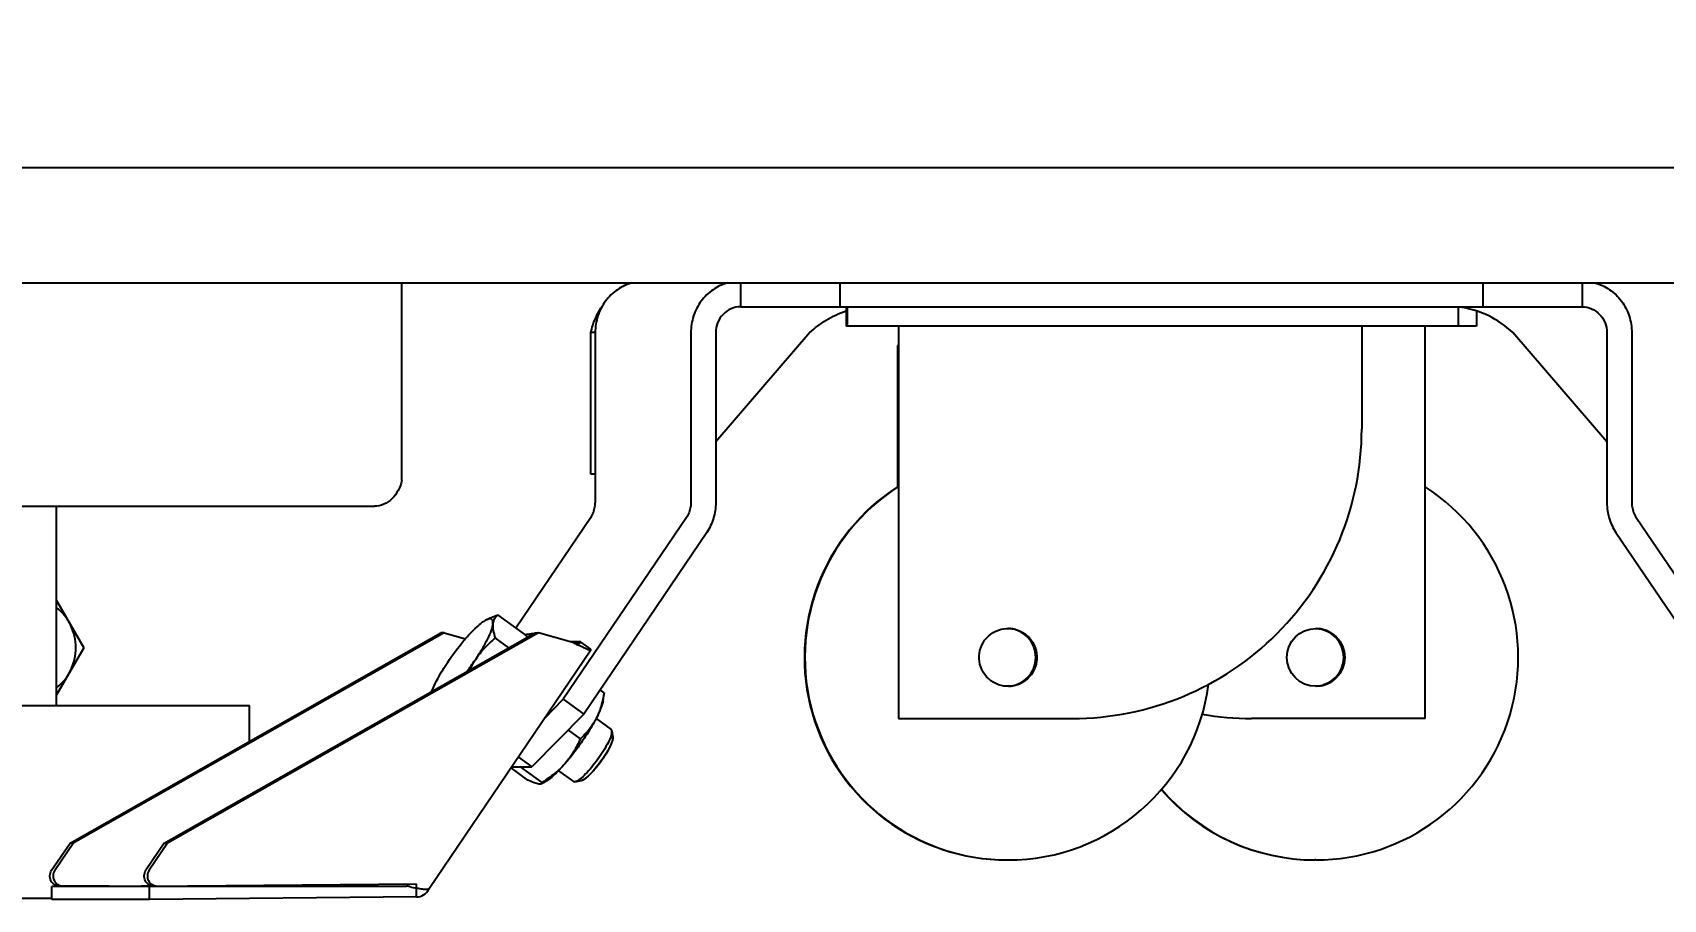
# Model space of a CAD drawing. Header units: millimetres. Extents: x 395 to 3386, y 0 to 2798.
# Drawn here: x 1012.9 to 1266.4, y 207.4 to 342.2 of the extents above; entities that cross this region are included whole.
import ezdxf

# ---------------------------------------------------------------- set-up
doc = ezdxf.new("R2010")
doc.units = ezdxf.units.MM
doc.header["$LTSCALE"] = 217.8
doc.header["$PDMODE"] = 3
doc.header["$PDSIZE"] = 8
doc.layers.get('0').update_dxf_attribs({"linetype": 'CONTINUOUS'})
doc.layers.get('Defpoints').update_dxf_attribs({"linetype": 'CONTINUOUS'})
doc.layers.add('00_BUW_DATUM', color=7, linetype='CONTINUOUS')
doc.layers.add('02___PRT_ALL_AXES', color=7, linetype='CONTINUOUS')
doc.styles.get("Standard").update_dxf_attribs({"font": 'taile.ttf'})
doc.dimstyles.new('DIMSTYLE_4', dxfattribs={"dimtxt": 23.333333, "dimasz": 23.333333, "dimexe": 1.5, "dimexo": 1, "dimgap": 0.875, "dimtad": 1, "dimdec": 0, "dimdsep": 46, "dimtxsty": 'Standard', "dimblk": '_FILLED', "dimblk1": '_FILLED', "dimblk2": '_FILLED', "dimcen": 0.09, "dimazin": 2, "dimtp": 0.01, "dimtm": 0.01, "dimtfac": 1, "dimtdec": 0, "dimtofl": 0, "dimtmove": 0, "dimatfit": 3, "dimldrblk": '_FILLED', "dimfxl": 1, "dimtolj": 1, "dimarcsym": 0})

# ---------------------------------------------------------------- blocks, each defined once
blk = doc.blocks.new('_FILLED')
at = {"color": 0, "linetype": 'ByBlock'}
blk.add_solid([(0, 0), (-1, 0.214), (-1, -0.214)], dxfattribs=at)
blk = doc.blocks.new('*D120')
at = {"color": 0, "linetype": 'Continuous', "lineweight": -2}
for p, q in [((1215.73, 1281.82), (1737.53, 1281.82)), ((1736.03, 230.85), (1736.03, 1258.49)), ((1401.94, 207.52), (1737.53, 207.52))]:
    blk.add_line(p, q, dxfattribs=at)
at = {"layer": 'Defpoints', "color": 0}
for p in [(1214.73, 1281.82), (1736.03, 1281.82), (1400.94, 207.52)]:
    blk.add_point(p, dxfattribs=at)
at = {"color": 0, "linetype": 'ByBlock', "lineweight": -2, "xscale": 23.3333333333, "yscale": 23.3333333333, "zscale": 23.3333333333}
for p, rotation in [((1736.03, 1281.82), 90), ((1736.03, 207.52), 270)]:
    blk.add_blockref('_FILLED', p, dxfattribs=dict(at, rotation=rotation))
at = {"color": 0, "insert": (1704.05, 746.05), "char_height": 23.333, "attachment_point": 2, "rotation": 90, "line_spacing_factor": 0.9}
blk.add_mtext('\\A1;1074', dxfattribs=at)

msp = doc.modelspace()

# ---------------------------------------------------------------- linework, layer by layer
at = {"linetype": 'Continuous'}
for p, q in [((1070.2843, 272.5196), (1070.2843, 303.2497)), ((1122.9609, 303.2497), (1122.9609, 299.5196)), ((1138.3711, 303.2497), (1138.3711, 299.5196)), ((1238.3711, 303.2497), (1238.3711, 299.5196)), ((1253.7813, 303.2497), (1253.7813, 299.5196)), ((1122.9609, 299.5196), (1253.7813, 299.5196)), ((1139.3494, 299.5196), (1139.3494, 296.5196)), ((1139.5257, 299.5196), (1139.5257, 296.5196)), ((1234.5253, 299.5196), (1234.5253, 296.5196)), ((1237.3928, 298.8759), (1237.3928, 296.5196)), ((1100.3416, 295.5196), (1099.6579, 295.5196)), ((1099.6579, 273.5196), (1099.6579, 295.5196)), ((1100.3416, 295.5196), (1100.3416, 269.042)), ((1115.2207, 295.5196), (1115.2207, 269.042)), ((1119.0908, 295.5196), (1119.0908, 269.042)), ((1133.7209, 295.5196), (1119.0908, 278.5123)), ((1237.3928, 296.5196), (1139.3494, 296.5196)), ((1147.5272, 296.5196), (1147.528, 235.5196)), ((1219.5269, 296.5196), (1219.5271, 280.5196)), ((1229.3943, 235.5196), (1229.3943, 296.5196)), ((1257.6514, 278.5123), (1243.0213, 295.5196)), ((1257.6514, 295.5196), (1257.6514, 269.042)), ((1261.5215, 295.5196), (1261.5215, 269.042)), ((1147.5192, 293.5196), (1147.3567, 293.5196)), ((1147.3567, 293.5196), (1147.3567, 271.5278)), ((1100.3416, 273.5196), (1099.6579, 273.5196)), ((957.1472, 268.5196), (1066.0416, 268.5196)), ((1016.5944, 237.5196), (1016.5944, 268.5196)), ((1099.6417, 266.7477), (1088.0107, 249.5795)), ((1114.5208, 266.7477), (1095.3874, 238.5053)), ((1262.2214, 266.7477), (1281.3548, 238.5053)), ((1117.691, 264.4534), (1098.5576, 236.211)), ((1259.0512, 264.4534), (1278.1846, 236.211)), ((1018.6906, 216.1458), (1076.3441, 248.8211)), ((1076.8496, 248.8211), (1019.1961, 216.1458)), ((1033.3508, 216.1458), (1091.0043, 248.8211)), ((1091.5098, 248.8211), (1033.8563, 216.1458)), ((1076.8496, 248.8211), (1076.3441, 248.8211)), ((1076.8496, 248.8211), (1080.1654, 247.9029)), ((1090.4056, 248.6873), (1089.7406, 248.5654)), ((1091.0043, 248.8211), (1091.5098, 248.8211)), ((1096.6812, 247.389), (1091.5098, 248.8211)), ((1074.6417, 209.2175), (1099.6813, 246.178)), ((1089.6589, 248.0587), (1089.6911, 248.3634)), ((1098.0632, 247.4344), (1096.5172, 247.4344)), ((1099.6483, 246.2872), (1098.0632, 247.4344)), ((1092.4983, 235.5754), (1095.3874, 238.5053)), ((1095.3874, 238.5053), (1098.5576, 236.211)), ((1101.7286, 239.4972), (1101.0947, 239.9559)), ((1101.5628, 238.3104), (1101.7247, 239.4379)), ((1098.5576, 236.211), (1090.4804, 228.0195)), ((1098.0415, 232.3647), (1096.1294, 233.7485)), ((1147.528, 235.5196), (1174.5279, 235.5196)), ((1229.3943, 235.5196), (1202.3944, 235.5196)), ((1103.0715, 232.5839), (1103.0723, 232.5778)), ((1103.0723, 232.5778), (1103.0731, 232.5708)), ((1103.077, 232.4914), (1103.0766, 232.4717)), ((1088.3996, 229.5254), (1090.4804, 228.0195)), ((1089.8754, 225.9377), (1087.2543, 227.8347)), ((1087.3794, 228.0195), (1090.4804, 228.0195)), ((1092.1149, 225.585), (1088.7511, 228.0195)), ((1098.2151, 225.8567), (1098.201, 225.8539)), ((1092.2898, 225.4972), (1091.9879, 225.3474)), ((1015.8235, 211.9137), (1018.6906, 216.1458)), ((1016.329, 211.9137), (1019.1961, 216.1458)), ((1019.1961, 216.1458), (1018.6906, 216.1458)), ((1033.3508, 216.1458), (1030.4837, 211.9137)), ((1033.8563, 216.1458), (1030.9892, 211.9137)), ((1033.3508, 216.1458), (1033.8563, 216.1458)), ((1015.8569, 209.3943), (1024.7634, 209.4747)), ((1031.0227, 209.3943), (1015.8569, 209.3943)), ((1015.8738, 207.3944), (1015.8569, 209.3943)), ((1024.7634, 209.4747), (1017.0519, 209.4747)), ((1072.5666, 209.769), (1031.0227, 209.3943)), ((1031.0396, 207.3944), (1031.0227, 209.3943)), ((1031.5599, 209.4601), (1031.938, 209.4624)), ((1031.7121, 209.4747), (1032.2176, 209.4747)), ((1031.938, 209.4624), (1032.2144, 209.4642)), ((1032.2176, 209.4747), (1070.9954, 209.4747)), ((1072.5835, 207.7691), (1072.5666, 209.769)), ((1031.0396, 207.3944), (1015.8738, 207.3944)), ((1072.5835, 207.7691), (1031.0396, 207.3944))]:
    msp.add_line(p, q, dxfattribs=at)
for centre, radius, start, end in [((1164.3714, 245.0196), 31.4999, 122.346865, 269.999896), ((1164.4487, 245.0196), 31.4999, 122.511345, 269.999896), ((1212.3708, 245.0196), 31.4999, 270.000104, 57.285493), ((1079.5162, 206.2054), 44.6175, 66.849294, 67.373979), ((1164.5074, 245.0195), 31.4999, 270.000071, 352.364391), ((1202.4012, 280.5996), 45.08, 260.208135, 269.991294), ((1212.2348, 245.0195), 31.4998, 220.732143, 269.999976), ((1212.3121, 245.0195), 31.4998, 220.623774, 269.999977), ((1036.4813, 37.6936), 175.2141, 78.470099, 78.639438), ((1071.9296, 210.4357), 2.9397, 330.452243, 333.825554)]:
    msp.add_arc(centre, radius, start, end, dxfattribs=at)
msp.add_ellipse((1174.5273, 280.5196), major_axis=(-26.8384, 36.1209), ratio=0.99998504, start_param=-3.78060121, end_param=-2.20980488, dxfattribs=at)
for points, knots in [([(1106.1005, 303.2531), (1105.2833, 303.0294), (1103.7054, 302.294), (1101.8295, 300.4758), (1100.6193, 298.1367), (1100.3416, 296.3896), (1100.3416, 295.5196)], [0, 0, 0, 0, 0.2464772, 0.49541808, 0.74690934, 1, 1, 1, 1]), ([(1120.9693, 303.2503), (1120.1533, 303.0257), (1118.5779, 302.2891), (1116.7056, 300.4713), (1115.4978, 298.134), (1115.2207, 296.3887), (1115.2207, 295.5196)], [0, 0, 0, 0, 0.24647763, 0.4954219, 0.74690739, 1, 1, 1, 1]), ([(1255.7729, 303.2503), (1256.5889, 303.0257), (1258.1643, 302.2891), (1260.0366, 300.4713), (1261.2444, 298.134), (1261.5215, 296.3887), (1261.5215, 295.5196)], [0, 0, 0, 0, 0.24647763, 0.4954219, 0.74690739, 1, 1, 1, 1]), ([(1099.6579, 295.5196), (1099.7424, 295.8874), (1100.1487, 297.3503), (1100.8232, 298.7421), (1101.4712, 299.6807)], [0, 0, 0, 0, 0.24857361, 1, 1, 1, 1]), ([(1122.9609, 299.5196), (1122.4569, 299.5196), (1121.4327, 299.309), (1120.1463, 298.4138), (1119.2899, 297.0847), (1119.0908, 296.0392), (1119.0908, 295.5196)], [0, 0, 0, 0, 0.24617644, 0.49460984, 0.74620051, 1, 1, 1, 1]), ([(1243.0213, 295.5196), (1241.8996, 296.5437), (1239.2836, 298.4044), (1236.1615, 299.3199), (1234.5206, 299.4678)], [0, 0, 0, 0, 0.47968686, 1, 1, 1, 1]), ([(1253.7813, 299.5196), (1254.2853, 299.5196), (1255.3095, 299.309), (1256.5959, 298.4138), (1257.4523, 297.0847), (1257.6514, 296.0392), (1257.6514, 295.5196)], [0, 0, 0, 0, 0.24617644, 0.49460984, 0.74620051, 1, 1, 1, 1]), ([(1133.7209, 295.5196), (1134.4992, 296.2302), (1136.2514, 297.5774), (1138.2615, 298.5246), (1139.3489, 298.8772)], [0, 0, 0, 0, 0.47966432, 1, 1, 1, 1]), ([(1070.2843, 272.5196), (1070.1647, 271.9886), (1069.7848, 270.9576), (1068.8299, 269.6491), (1067.5434, 268.7417), (1066.5309, 268.5196), (1066.0416, 268.5196)], [0, 0, 0, 0, 0.26095672, 0.51954097, 0.76543261, 1, 1, 1, 1]), ([(1099.6417, 266.7477), (1099.9798, 267.2468), (1100.2832, 268.0333), (1100.3416, 268.8386), (1100.3416, 269.042)], [0, 0, 0, 0, 0.7477324, 1, 1, 1, 1]), ([(1115.2207, 269.042), (1115.2207, 268.8387), (1115.1622, 268.0334), (1114.8589, 267.2468), (1114.5208, 266.7477)], [0, 0, 0, 0, 0.25222497, 1, 1, 1, 1]), ([(1119.0908, 269.042), (1119.0908, 268.2313), (1118.8508, 266.6052), (1118.1432, 265.1209), (1117.691, 264.4534)], [0, 0, 0, 0, 0.50138725, 1, 1, 1, 1]), ([(1257.6514, 269.042), (1257.6514, 268.2313), (1257.8914, 266.6052), (1258.599, 265.1209), (1259.0512, 264.4534)], [0, 0, 0, 0, 0.50138725, 1, 1, 1, 1]), ([(1261.5215, 269.042), (1261.5215, 268.8387), (1261.58, 268.0334), (1261.8833, 267.2468), (1262.2214, 266.7477)], [0, 0, 0, 0, 0.25222497, 1, 1, 1, 1]), ([(1089.7406, 248.5654), (1089.722, 248.562), (1089.6426, 248.5454), (1089.5649, 248.5216), (1089.5063, 248.5007)], [0, 0, 0, 0, 0.23343913, 1, 1, 1, 1]), ([(1090.0864, 248.5551), (1090.0617, 248.5631), (1089.9483, 248.59), (1089.8292, 248.5816), (1089.7406, 248.5654)], [0, 0, 0, 0, 0.22354371, 1, 1, 1, 1]), ([(1090.0864, 248.5551), (1090.1062, 248.5485), (1090.1825, 248.518), (1090.2488, 248.4638), (1090.2869, 248.4159)], [0, 0, 0, 0, 0.25489681, 1, 1, 1, 1]), ([(1090.7555, 248.6808), (1090.7303, 248.6883), (1090.6151, 248.7126), (1090.4951, 248.7037), (1090.4056, 248.6873)], [0, 0, 0, 0, 0.2242854, 1, 1, 1, 1]), ([(1097.0577, 247.2298), (1097.2693, 247.1964), (1097.575, 247.1416), (1097.96, 247.2029), (1098.0255, 247.2997)], [0, 0, 0, 0, 0.6470293, 1, 1, 1, 1]), ([(1097.0577, 247.23), (1097.1656, 247.1839), (1097.5676, 247.0104), (1097.9676, 246.8323), (1098.2602, 246.7018)], [0, 0, 0, 0, 0.26823981, 1, 1, 1, 1]), ([(1098.2602, 246.7018), (1098.4517, 246.6163), (1098.7816, 246.469), (1099.2304, 246.2761), (1099.4769, 246.1896), (1099.6582, 246.1438), (1099.6813, 246.178)], [0, 0, 0, 0, 0.41187782, 0.72261801, 0.91900958, 1, 1, 1, 1]), ([(1099.6813, 246.178), (1099.6848, 246.1831), (1099.6935, 246.2236), (1099.6664, 246.2596), (1099.6483, 246.2872)], [0, 0, 0, 0, 0.15830869, 1, 1, 1, 1]), ([(1101.7286, 239.4972), (1101.613, 238.795), (1101.3172, 237.4216), (1100.8033, 236.1079), (1100.4867, 235.4955)], [0, 0, 0, 0, 0.5079141, 1, 1, 1, 1]), ([(1101.5628, 238.3105), (1101.536, 238.1237), (1101.4382, 237.7118), (1101.1081, 236.7587), (1100.7559, 236.0162), (1100.4867, 235.4955)], [0, 0, 0, 0, 0.18721884, 0.41847097, 1, 1, 1, 1]), ([(1100.4867, 235.4955), (1100.1864, 234.9145), (1099.5041, 233.7202), (1098.3482, 231.9495), (1097.0661, 230.1975), (1096.1476, 229.0744), (1095.6799, 228.5394)], [0, 0, 0, 0, 0.23160152, 0.48657757, 0.74839831, 1, 1, 1, 1]), ([(1100.4867, 235.4955), (1100.1792, 234.9006), (1099.446, 233.7796), (1098.5249, 232.8135), (1098.0415, 232.3647)], [0, 0, 0, 0, 0.50376413, 1, 1, 1, 1]), ([(1098.0415, 232.3647), (1097.7415, 231.6798), (1097.0635, 230.3331), (1096.177, 229.1081), (1095.6799, 228.5394)], [0, 0, 0, 0, 0.49746483, 1, 1, 1, 1]), ([(1103.0711, 232.3921), (1103.0655, 232.3664), (1103.0543, 232.315), (1103.0374, 232.238), (1103.0233, 232.1738), (1103.0121, 232.1224), (1103.0036, 232.0839), (1102.9966, 232.0518), (1102.9917, 232.0293), (1102.9892, 232.0181), (1102.9878, 232.0116), (1102.9843, 232.0028), (1102.9806, 231.9926), (1102.9744, 231.9759), (1102.9667, 231.9552), (1102.9574, 231.9302), (1102.9451, 231.897), (1102.9296, 231.8554), (1102.9049, 231.7889), (1102.8802, 231.7224), (1102.8555, 231.6559), (1102.837, 231.6061), (1102.8231, 231.5687), (1102.8138, 231.5437), (1102.8092, 231.5313), (1102.8045, 231.5187), (1102.7947, 231.4989), (1102.7837, 231.4752), (1102.7654, 231.4367), (1102.7427, 231.3888), (1102.7154, 231.3312), (1102.6791, 231.2545), (1102.6427, 231.1777), (1102.6064, 231.1009), (1102.5837, 231.053), (1102.5654, 231.0146), (1102.5542, 230.9907), (1102.5449, 230.9713), (1102.5387, 230.9574), (1102.5295, 230.941), (1102.5176, 230.9194), (1102.5026, 230.8922), (1102.4787, 230.8489), (1102.4488, 230.7947), (1102.4129, 230.7296), (1102.365, 230.6429), (1102.3172, 230.5562), (1102.2693, 230.4694), (1102.2394, 230.4152), (1102.2155, 230.3719), (1102.1975, 230.3393), (1102.1827, 230.3123), (1102.1681, 230.2891), (1102.1539, 230.2661), (1102.1361, 230.2373), (1102.1076, 230.1914), (1102.0578, 230.1108), (1101.9867, 229.9959), (1101.9012, 229.8578), (1101.8373, 229.7543), (1101.7944, 229.6853), (1101.7664, 229.6393), (1101.7271, 229.5818), (1101.6802, 229.5128), (1101.6176, 229.4208), (1101.5394, 229.3058), (1101.4611, 229.1908), (1101.3985, 229.0988), (1101.3595, 229.0413), (1101.328, 228.9953), (1101.3051, 228.9608), (1101.2794, 228.9264), (1101.2454, 228.8806), (1101.2029, 228.8233), (1101.1349, 228.7317), (1101.0498, 228.6171), (1100.9648, 228.5025), (1100.8968, 228.4109), (1100.8543, 228.3536), (1100.8203, 228.3078), (1100.7948, 228.2732), (1100.7685, 228.2416), (1100.7337, 228.1984), (1100.6901, 228.1447), (1100.6204, 228.0586), (1100.5333, 227.9511), (1100.4462, 227.8435), (1100.3765, 227.7575), (1100.3329, 227.7035), (1100.3025, 227.6663), (1100.2849, 227.644), (1100.2682, 227.6256), (1100.247, 227.6017), (1100.2133, 227.5639), (1100.1712, 227.5165), (1100.1037, 227.4407), (1100.0194, 227.3459), (1099.9351, 227.2512), (1099.8761, 227.1849), (1099.8424, 227.147), (1099.8213, 227.1233), (1099.8045, 227.1044), (1099.7875, 227.085), (1099.7673, 227.0648), (1099.7429, 227.0403), (1099.7104, 227.0077), (1099.6698, 226.9669), (1099.6049, 226.9017), (1099.54, 226.8365), (1099.4751, 226.7712), (1099.4264, 226.7223), (1099.3858, 226.6815), (1099.3533, 226.6489), (1099.333, 226.6285), (1099.3168, 226.6123), (1099.3045, 226.5998), (1099.2939, 226.5911), (1099.2791, 226.5781), (1099.2609, 226.5624), (1099.2315, 226.537), (1099.1949, 226.5054), (1099.1363, 226.4547), (1099.0776, 226.4041), (1099.019, 226.3534), (1098.975, 226.3154), (1098.9384, 226.2837), (1098.9127, 226.2615), (1098.8981, 226.2489), (1098.8889, 226.2409), (1098.8816, 226.2347), (1098.8741, 226.228), (1098.8665, 226.2229), (1098.8572, 226.2165), (1098.8449, 226.2081), (1098.8295, 226.1976), (1098.8049, 226.1808), (1098.7742, 226.1597), (1098.7373, 226.1345), (1098.7003, 226.1092), (1098.6634, 226.084), (1098.6265, 226.0588), (1098.5957, 226.0377), (1098.5711, 226.0209), (1098.5527, 226.0083), (1098.5373, 225.9978), (1098.5249, 225.9893), (1098.5174, 225.9843), (1098.511, 225.9796), (1098.5059, 225.9774), (1098.4972, 225.9738), (1098.4797, 225.9665), (1098.4548, 225.9562), (1098.4248, 225.9438), (1098.3848, 225.9272), (1098.3349, 225.9064), (1098.275, 225.8816), (1098.235, 225.865), (1098.2151, 225.8567)], [0, 0, 0, 0, 0.015625, 0.03125, 0.046875, 0.0546875, 0.0625, 0.0703125, 0.07421875, 0.07617188, 0.07714844, 0.078125, 0.08007812, 0.08203125, 0.0859375, 0.08984375, 0.09375, 0.1015625, 0.109375, 0.125, 0.1328125, 0.140625, 0.1484375, 0.15039062, 0.15234375, 0.15429688, 0.15625, 0.16015625, 0.1640625, 0.171875, 0.1796875, 0.1875, 0.203125, 0.2109375, 0.21875, 0.22265625, 0.2265625, 0.22851562, 0.23046875, 0.23242188, 0.234375, 0.23828125, 0.2421875, 0.25, 0.2578125, 0.265625, 0.28125, 0.2890625, 0.296875, 0.30078125, 0.3046875, 0.30859375, 0.31054688, 0.3125, 0.31640625, 0.3203125, 0.328125, 0.34375, 0.359375, 0.375, 0.37890625, 0.3828125, 0.390625, 0.3984375, 0.40625, 0.421875, 0.4375, 0.4453125, 0.453125, 0.45703125, 0.4609375, 0.46484375, 0.46875, 0.4765625, 0.484375, 0.5, 0.515625, 0.5234375, 0.53125, 0.53515625, 0.5390625, 0.54296875, 0.546875, 0.5546875, 0.5625, 0.578125, 0.59375, 0.6015625, 0.609375, 0.61328125, 0.61523438, 0.6171875, 0.62109375, 0.625, 0.6328125, 0.640625, 0.65625, 0.671875, 0.6796875, 0.68359375, 0.6875, 0.68945312, 0.69140625, 0.6953125, 0.69921875, 0.703125, 0.7109375, 0.71875, 0.734375, 0.7421875, 0.75, 0.7578125, 0.76171875, 0.765625, 0.76757812, 0.76953125, 0.77148438, 0.7734375, 0.77734375, 0.78125, 0.7890625, 0.796875, 0.8125, 0.8203125, 0.828125, 0.8359375, 0.83984375, 0.84179688, 0.84375, 0.84472656, 0.84570312, 0.84765625, 0.84960938, 0.8515625, 0.85546875, 0.859375, 0.8671875, 0.875, 0.8828125, 0.890625, 0.8984375, 0.90625, 0.91015625, 0.9140625, 0.91796875, 0.91992188, 0.921875, 0.92285156, 0.92382812, 0.92578125, 0.9296875, 0.9375, 0.9453125, 0.953125, 0.96875, 0.984375, 1, 1, 1, 1]), ([(1103.0766, 232.4717), (1103.0766, 232.4691), (1103.0764, 232.4638), (1103.0761, 232.4571), (1103.0759, 232.4526), (1103.0757, 232.4497), (1103.0755, 232.4453), (1103.0752, 232.4405), (1103.0748, 232.4336), (1103.0745, 232.4303), (1103.0742, 232.4265), (1103.0741, 232.424), (1103.0737, 232.4201), (1103.0733, 232.4147), (1103.0727, 232.4082), (1103.072, 232.4009), (1103.0715, 232.3957), (1103.0711, 232.3921)], [0, 0, 0, 0, 0.125, 0.25, 0.3125, 0.34375, 0.375, 0.4375, 0.5, 0.5625, 0.625, 0.65625, 0.6875, 0.75, 0.8125, 0.875, 1, 1, 1, 1]), ([(1103.0731, 232.5708), (1103.0735, 232.5671), (1103.074, 232.5626), (1103.0745, 232.5567), (1103.0748, 232.5536), (1103.0752, 232.5477), (1103.0755, 232.544)], [0, 0, 0, 0, 0.5, 0.625, 0.75, 1, 1, 1, 1]), ([(1103.0755, 232.544), (1103.0756, 232.5429), (1103.0757, 232.5413), (1103.0758, 232.5385), (1103.0761, 232.5333), (1103.0764, 232.5276), (1103.0769, 232.513), (1103.077, 232.5006), (1103.077, 232.4914)], [0, 0, 0, 0, 0.125, 0.1875, 0.25, 0.375, 0.5, 1, 1, 1, 1]), ([(1095.6799, 228.5394), (1095.1748, 227.9615), (1094.0461, 226.89), (1092.7746, 226.0011), (1092.1149, 225.585)], [0, 0, 0, 0, 0.49598412, 1, 1, 1, 1]), ([(1095.6799, 228.5394), (1095.3633, 228.1772), (1094.7528, 227.5096), (1093.8536, 226.6318), (1093.0524, 225.9616), (1092.5315, 225.6171), (1092.2899, 225.4972)], [0, 0, 0, 0, 0.31546168, 0.59288192, 0.82316323, 1, 1, 1, 1]), ([(1091.5969, 225.3259), (1091.487, 225.3432), (1091.2411, 225.404), (1090.6626, 225.5985), (1090.2026, 225.7934), (1089.8754, 225.9377)], [0, 0, 0, 0, 0.18234662, 0.41390211, 1, 1, 1, 1]), ([(1091.9879, 225.3474), (1091.9393, 225.3232), (1091.805, 225.3002), (1091.6736, 225.3138), (1091.5969, 225.3259)], [0, 0, 0, 0, 0.41171692, 1, 1, 1, 1]), ([(1092.1149, 225.585), (1092.1152, 225.5365), (1092.1027, 225.4381), (1092.0287, 225.3676), (1091.9879, 225.3474)], [0, 0, 0, 0, 0.51593649, 1, 1, 1, 1]), ([(1017.0519, 209.4747), (1016.782, 209.4747), (1016.2264, 209.6355), (1015.6524, 210.279), (1015.4793, 211.1288), (1015.6679, 211.6841), (1015.8235, 211.9137)], [0, 0, 0, 0, 0.24556205, 0.49490595, 0.7477142, 1, 1, 1, 1]), ([(1016.329, 211.9137), (1016.1734, 211.6841), (1015.9848, 211.1288), (1016.158, 210.279), (1016.7319, 209.6355), (1017.2875, 209.4747), (1017.5575, 209.4747)], [0, 0, 0, 0, 0.2522858, 0.50509405, 0.75443795, 1, 1, 1, 1]), ([(1031.7121, 209.4747), (1031.4422, 209.4747), (1030.8866, 209.6355), (1030.3126, 210.279), (1030.1395, 211.1288), (1030.3281, 211.6841), (1030.4837, 211.9137)], [0, 0, 0, 0, 0.24556205, 0.49490595, 0.7477142, 1, 1, 1, 1]), ([(1030.9892, 211.9137), (1030.8336, 211.6841), (1030.645, 211.1288), (1030.8182, 210.279), (1031.3921, 209.6355), (1031.9477, 209.4747), (1032.2176, 209.4747)], [0, 0, 0, 0, 0.2522858, 0.50509405, 0.75443795, 1, 1, 1, 1]), ([(1029.7752, 209.4558), (1029.7742, 209.4462), (1029.8127, 209.4595), (1029.8427, 209.452), (1029.9246, 209.4557), (1030.0526, 209.4526), (1030.254, 209.4544), (1030.5074, 209.4547), (1030.9492, 209.4568), (1031.3057, 209.4587), (1031.5599, 209.4601)], [0, 0, 0, 0, 0.01625334, 0.03656383, 0.06493299, 0.14564366, 0.25783989, 0.40056479, 0.57276887, 1, 1, 1, 1]), ([(1031.5853, 209.4819), (1031.3277, 209.479), (1030.9661, 209.4749), (1030.5187, 209.4692), (1030.2607, 209.466), (1030.0587, 209.4624), (1029.9238, 209.4612), (1029.8474, 209.4579), (1029.8077, 209.4595), (1029.7907, 209.4541), (1029.7755, 209.4583), (1029.7752, 209.4558)], [0, 0, 0, 0, 0.4269067, 0.59907842, 0.74181188, 0.85403286, 0.93486684, 0.9632733, 0.98361462, 0.99586308, 1, 1, 1, 1]), ([(1071.503, 209.3719), (1071.8627, 209.2987), (1072.5193, 209.1636), (1073.4068, 209.0171), (1074.0709, 208.9677), (1074.4568, 209.0476), (1074.569, 209.1388)], [0, 0, 0, 0, 0.35302115, 0.64541775, 0.86100127, 1, 1, 1, 1]), ([(1072.5835, 207.7691), (1072.9562, 207.7737), (1073.7453, 208.0203), (1074.2862, 208.6318), (1074.4871, 208.986)], [0, 0, 0, 0, 0.47785502, 1, 1, 1, 1])]:
    msp.add_open_spline(points, degree=3, knots=knots, dxfattribs=at)
for points in [[(1098.0255, 247.2997), (1098.0516, 247.3383), (1098.0627, 247.3878), (1098.0632, 247.4344)], [(1101.7247, 239.4379), (1101.7275, 239.4575), (1101.7286, 239.4774), (1101.7286, 239.4972)], [(1074.569, 209.1388), (1074.5967, 209.1613), (1074.6216, 209.188), (1074.6417, 209.2175)]]:
    msp.add_open_spline(points, degree=3, dxfattribs=at)
at = {"layer": '00_BUW_DATUM', "linetype": 'Continuous'}
for p, q in [((1016.5944, 253.8594), (1020.832, 246.5196)), ((1083.4338, 250.8562), (1083.8524, 251.0639)), ((1089.6911, 248.3634), (1085.185, 251.6245)), ((1020.832, 246.5196), (1016.5944, 239.1799)), ((1086.9168, 246.5046), (1084.8062, 248.032)), ((1100.4884, 235.4979), (1102.8223, 233.8088)), ((1102.9334, 233.5886), (1103.0715, 232.5839)), ((1094.625, 227.3972), (1096.9595, 225.7077)), ((1097.2034, 225.671), (1098.201, 225.8539))]:
    msp.add_line(p, q, dxfattribs=at)
for centre, radius, start, end in [((1011.5944, 246.5196), 8, 308.692006, 51.307994), ((1049.9098, 265.9298), 38.2591, 322.810978, 326.224354)]:
    msp.add_arc(centre, radius, start, end, dxfattribs=at)
for points, knots in [([(1084.4293, 250.2381), (1084.4383, 250.3232), (1084.4464, 250.4792), (1084.4207, 250.6919), (1084.3535, 250.8595), (1084.1933, 251.0198), (1083.9335, 251.0363), (1083.6689, 250.9632), (1083.5155, 250.8967), (1083.434, 250.8563)], [0, 0, 0, 0, 0.15856028, 0.28819873, 0.39421177, 0.4873252, 0.69275157, 0.83137464, 1, 1, 1, 1]), ([(1083.8524, 251.0639), (1083.9585, 251.1165), (1084.3942, 251.323), (1084.8428, 251.5014), (1085.185, 251.6245)], [0, 0, 0, 0, 0.24561097, 1, 1, 1, 1]), ([(1085.185, 251.6245), (1084.9854, 251.4593), (1084.6145, 251.05), (1084.4585, 250.5149), (1084.4293, 250.2381)], [0, 0, 0, 0, 0.48209648, 1, 1, 1, 1]), ([(1077.4123, 244.281), (1078.1769, 245.4247), (1079.3751, 247.0303), (1081.0547, 248.912), (1081.8804, 249.7097), (1082.2797, 250.0486)], [0, 0, 0, 0, 0.54558837, 0.79227033, 1, 1, 1, 1]), ([(1084.4293, 250.2381), (1084.4131, 250.0846), (1084.3447, 249.7453), (1084.0974, 248.957), (1083.5839, 247.8003), (1082.7518, 246.2754), (1082.081, 245.2125), (1081.7115, 244.6599)], [0, 0, 0, 0, 0.07418419, 0.16565323, 0.39660504, 0.68061364, 1, 1, 1, 1]), ([(1083.434, 250.8563), (1083.2478, 250.764), (1082.8487, 250.5111), (1082.4799, 250.2186), (1082.2797, 250.0486)], [0, 0, 0, 0, 0.44174104, 1, 1, 1, 1]), ([(1084.4293, 250.2381), (1084.3937, 249.9), (1084.464, 249.141), (1084.6747, 248.4204), (1084.8062, 248.032)], [0, 0, 0, 0, 0.45328958, 1, 1, 1, 1]), ([(1084.8062, 248.032), (1084.2225, 247.5408), (1083.0989, 246.4972), (1082.1376, 245.2973), (1081.7115, 244.6599)], [0, 0, 0, 0, 0.49877051, 1, 1, 1, 1]), ([(1074.9517, 239.7226), (1075.0677, 240.0513), (1075.3644, 240.7554), (1076.1478, 242.2987), (1076.8748, 243.477), (1077.4123, 244.281)], [0, 0, 0, 0, 0.20143968, 0.44093017, 1, 1, 1, 1]), ([(1102.933, 233.363), (1102.9202, 233.2415), (1102.859, 232.9685), (1102.6345, 232.3254), (1102.1711, 231.3795), (1101.4379, 230.154), (1100.5535, 228.8828), (1099.6091, 227.695), (1098.7012, 226.7133), (1097.9935, 226.0822), (1097.5055, 225.7736), (1097.2962, 225.688), (1097.2034, 225.671)], [0, 0, 0, 0, 0.03742105, 0.08522232, 0.20844682, 0.35901499, 0.52235645, 0.68235417, 0.82328849, 0.93182072, 0.97111333, 1, 1, 1, 1]), ([(1102.9334, 233.5886), (1102.9301, 233.6128), (1102.9145, 233.6942), (1102.8701, 233.7743), (1102.8223, 233.8088)], [0, 0, 0, 0, 0.29341695, 1, 1, 1, 1]), ([(1102.933, 233.363), (1102.9352, 233.3838), (1102.9415, 233.4588), (1102.9408, 233.5347), (1102.9334, 233.5886)], [0, 0, 0, 0, 0.27751698, 1, 1, 1, 1]), ([(1103.0711, 232.3921), (1103.0603, 232.2888), (1103.0082, 232.0568), (1102.8174, 231.5101), (1102.4235, 230.7062), (1101.8003, 229.6645), (1101.0486, 228.584), (1100.2458, 227.5744), (1099.4741, 226.7399), (1098.8726, 226.2035), (1098.4578, 225.9412), (1098.2799, 225.8684), (1098.201, 225.8539)], [0, 0, 0, 0, 0.03742013, 0.0852214, 0.20844369, 0.35900955, 0.52234914, 0.68234611, 0.82328135, 0.93181645, 0.9711111, 1, 1, 1, 1]), ([(1103.0711, 232.3921), (1103.073, 232.4098), (1103.0783, 232.4734), (1103.0777, 232.5379), (1103.0715, 232.5837)], [0, 0, 0, 0, 0.27746894, 1, 1, 1, 1]), ([(1097.2034, 225.671), (1097.1794, 225.6666), (1097.0972, 225.6559), (1097.0073, 225.6732), (1096.9595, 225.7077)], [0, 0, 0, 0, 0.29334226, 1, 1, 1, 1])]:
    msp.add_open_spline(points, degree=3, knots=knots, dxfattribs=at)
msp.add_open_spline([(1081.7115, 244.6599), (1081.3611, 244.1358), (1081.0469, 243.5861), (1080.7683, 243.0205)], degree=3, dxfattribs=at)
at = {"layer": '02___PRT_ALL_AXES', "linetype": 'Continuous'}
for p, q in [((862.7864, 321.1895), (1513.9558, 321.1895)), ((862.7864, 303.2497), (1513.9558, 303.2497)), ((976.5944, 237.5196), (1046.5944, 237.5196)), ((1046.5944, 231.9604), (1046.5944, 237.5196)), ((1164.3714, 213.5196), (1164.4301, 213.5196)), ((1164.4486, 213.5196), (1164.5074, 213.5196)), ((1212.2936, 213.5196), (1212.2348, 213.5196)), ((1212.3708, 213.5196), (1212.3121, 213.5196)), ((1015.8728, 207.5196), (976.5944, 207.5196))]:
    msp.add_line(p, q, dxfattribs=at)
msp.add_circle((1212.3943, 245.0196), 4.5, dxfattribs=at)
for centre, radius, start, end in [((1164.3655, 245.0196), 4.5, 272.31739, 87.68261), ((1164.436, 245.0196), 4.5, 272.31739, 87.68261), ((1164.4428, 245.0196), 4.5, 272.31739, 87.68261), ((1164.3544, 245.0006), 4.519, 81.892775, 84.612855), ((1164.355, 245.005), 4.5146, 80.435689, 81.892788), ((1164.3578, 245.0211), 4.4983, 77.42815, 80.436869), ((1164.3617, 245.0391), 4.4799, 76.418377, 77.426165), ((1212.229, 245.0196), 4.5, 272.31739, 87.68261), ((1212.2995, 245.0196), 4.5, 272.31739, 87.68261), ((1212.3062, 245.0196), 4.5, 272.31739, 87.68261), ((1212.2214, 245.0053), 4.5143, 80.195734, 82.013942), ((1212.2243, 245.0214), 4.498, 77.591715, 80.196464), ((1212.2277, 245.0376), 4.4814, 75.983999, 77.590101), ((1212.3767, 245.0196), 4.5, 281.711274, 78.288726), ((1212.2246, 245.0253), 4.4942, 72.985993, 75.983064), ((1212.2227, 245.019), 4.5007, 72.378713, 72.986512), ((1164.3544, 245.0386), 4.519, 275.387145, 278.107225), ((1164.355, 245.0342), 4.5146, 278.107212, 279.564311), ((1164.3578, 245.0182), 4.4983, 279.563131, 282.57185), ((1164.3617, 245.0001), 4.4799, 282.573835, 283.581623), ((1212.2214, 245.0339), 4.5143, 277.986058, 279.804266), ((1212.2243, 245.0178), 4.498, 279.803536, 282.408285), ((1212.2277, 245.0016), 4.4814, 282.409899, 284.016001), ((1212.2246, 245.014), 4.4942, 284.016936, 287.014007), ((1212.2227, 245.0202), 4.5007, 287.013488, 287.621287)]:
    msp.add_arc(centre, radius, start, end, dxfattribs=at)
msp.add_ellipse((1164.5278, 245.0196), major_axis=(-2.6838, 3.6121), ratio=0.99998504, dxfattribs=at)
for points, knots in [([(1168.8567, 245.0196), (1168.8567, 246.0015), (1168.173, 248.0235), (1166.3681, 249.1632), (1165.4137, 249.3937)], [0, 0, 0, 0, 0.50000278, 1, 1, 1, 1]), ([(1213.5851, 249.3085), (1214.4732, 249.0264), (1216.1115, 247.8645), (1216.723, 245.9514), (1216.723, 245.0196)], [0, 0, 0, 0, 0.49999136, 1, 1, 1, 1]), ([(1165.4137, 240.6455), (1166.3681, 240.8761), (1168.173, 242.0157), (1168.8567, 244.0378), (1168.8567, 245.0196)], [0, 0, 0, 0, 0.49999722, 1, 1, 1, 1]), ([(1169.0133, 245.0196), (1169.0133, 244.0712), (1168.3782, 242.1222), (1166.6854, 240.966), (1165.775, 240.7002)], [0, 0, 0, 0, 0.4999992, 1, 1, 1, 1]), ([(1216.723, 245.0196), (1216.723, 244.0878), (1216.1115, 242.1747), (1214.4732, 241.0128), (1213.5851, 240.7307)], [0, 0, 0, 0, 0.50000864, 1, 1, 1, 1])]:
    msp.add_open_spline(points, degree=3, knots=knots, dxfattribs=at)

# ---------------------------------------------------------------- dimensions: what is measured, and where the dimension line sits
at = {"linetype": 'Continuous'}
dim = msp.add_linear_dim(base=(1736.0349, 1281.8196), p1=(1400.9404, 207.5196), p2=(1214.7283, 1281.8196), angle=90, dimstyle='DIMSTYLE_4', dxfattribs=at)
dim.commit()
dim.dimension.update_dxf_attribs({"geometry": '*D120', "text_midpoint": (1736.0349, 746.0452), "dimtype": 160})

doc.saveas('drawing.dxf')
